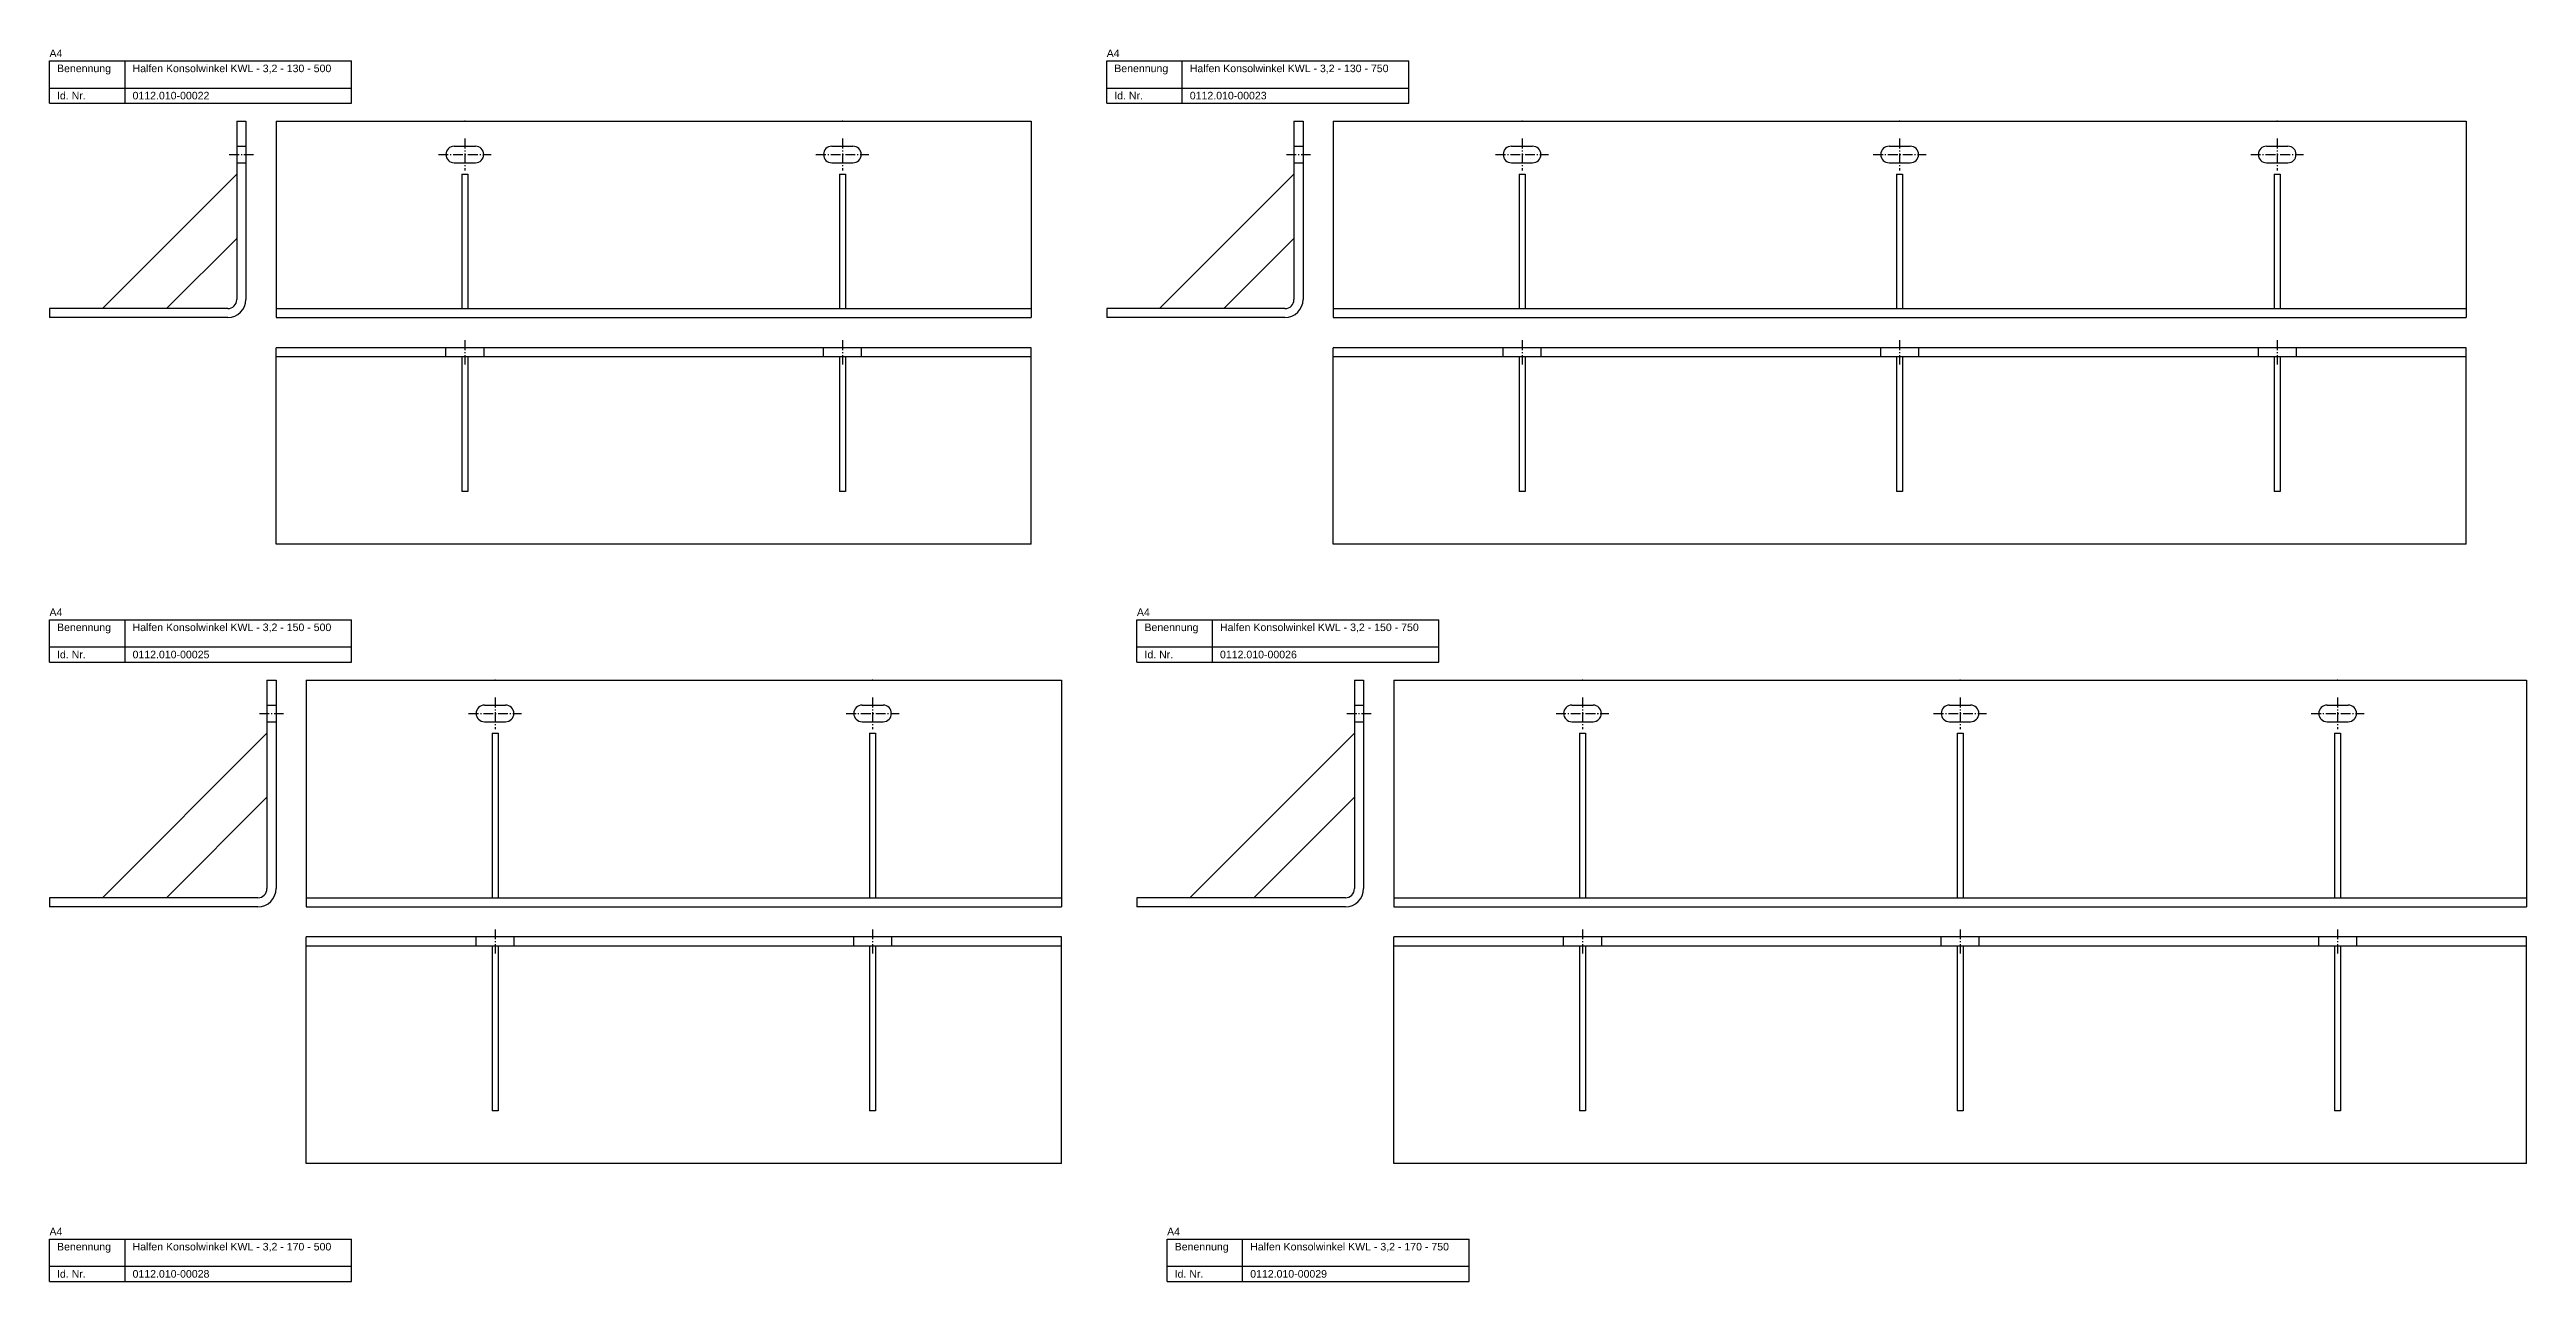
# Model space of a CAD drawing. Header units: millimetres. Extents: x 3683 to 6843, y -2519 to 868.
# Drawn here: x 3683 to 5323, y 53 to 868 of the extents above; entities that cross this region are included whole.
import ezdxf

# ---------------------------------------------------------------- set-up
doc = ezdxf.new("R2010")
doc.units = ezdxf.units.MM
doc.linetypes.add('MITTELLINIE', pattern=[0.977, 0.65, -0.13, 0.067, -0.13])
doc.linetypes.add('VERDECKT', pattern=[9.525, 6.35, -3.175])
doc.layers.add('HALFEN-KONSOLANKER', color=2, linetype='CONTINUOUS')
doc.styles.add('ARIAL50', font='ARIAL.TTF', dxfattribs={"height": 5})

msp = doc.modelspace()

# ---------------------------------------------------------------- linework, layer by layer
at = {"layer": 'HALFEN-KONSOLANKER'}
for p, q in [((3683.1, 860.8), (3883.1, 860.8)), ((3683.1, 832.8), (3683.1, 860.8)), ((3733.1, 832.8), (3733.1, 860.8)), ((3883.1, 832.8), (3883.1, 860.8)), ((4383.1, 860.8), (4583.1, 860.8)), ((4383.1, 832.8), (4383.1, 860.8)), ((4433.1, 832.8), (4433.1, 860.8)), ((4583.1, 832.8), (4583.1, 860.8)), ((3683.1, 842.8), (3883.1, 842.8)), ((4383.1, 842.8), (4583.1, 842.8)), ((3683.1, 832.8), (3883.1, 832.8)), ((3807.1, 820.8), (3807.1, 702.8)), ((3807.1, 820.8), (3813.1, 820.8)), ((3813.1, 820.8), (3813.1, 702.8)), ((3833.1, 820.8), (4333.1, 820.8)), ((3833.1, 820.8), (3833.1, 690.8)), ((4333.1, 820.8), (4333.1, 690.8)), ((4383.1, 832.8), (4583.1, 832.8)), ((4507.1, 820.8), (4507.1, 702.8)), ((4507.1, 820.8), (4513.1, 820.8)), ((4513.1, 820.8), (4513.1, 702.8)), ((4533.1, 820.8), (5283.1, 820.8)), ((4533.1, 820.8), (4533.1, 690.8)), ((5283.1, 820.8), (5283.1, 690.8)), ((3951.1, 804.3), (3965.1, 804.3)), ((4201.1, 804.3), (4215.1, 804.3)), ((4651.1, 804.3), (4665.1, 804.3)), ((4901.1, 804.3), (4915.1, 804.3)), ((5151.1, 804.3), (5165.1, 804.3)), ((3951.1, 793.3), (3965.1, 793.3)), ((4201.1, 793.3), (4215.1, 793.3)), ((4651.1, 793.3), (4665.1, 793.3)), ((4901.1, 793.3), (4915.1, 793.3)), ((5151.1, 793.3), (5165.1, 793.3)), ((3807.1, 785.8), (3718.1, 696.8)), ((3956.1, 785.8), (3956.1, 696.8)), ((3956.1, 785.8), (3960.1, 785.8)), ((3960.1, 785.8), (3960.1, 696.8)), ((4206.1, 785.8), (4206.1, 696.8)), ((4206.1, 785.8), (4210.1, 785.8)), ((4210.1, 785.8), (4210.1, 696.8)), ((4507.1, 785.8), (4418.1, 696.8)), ((4656.1, 785.8), (4656.1, 696.8)), ((4656.1, 785.8), (4660.1, 785.8)), ((4660.1, 785.8), (4660.1, 696.8)), ((4906.1, 785.8), (4906.1, 696.8)), ((4906.1, 785.8), (4910.1, 785.8)), ((4910.1, 785.8), (4910.1, 696.8)), ((5156.1, 785.8), (5156.1, 696.8)), ((5156.1, 785.8), (5160.1, 785.8)), ((5160.1, 785.8), (5160.1, 696.8)), ((3807.1, 743.3), (3760.6, 696.8)), ((4507.1, 743.3), (4460.6, 696.8)), ((3801.1, 696.8), (3683.1, 696.8)), ((3683.1, 696.8), (3683.1, 690.8)), ((3801.1, 690.8), (3683.1, 690.8)), ((3833.1, 696.8), (4333.1, 696.8)), ((3833.1, 690.8), (4333.1, 690.8)), ((4501.1, 696.8), (4383.1, 696.8)), ((4383.1, 696.8), (4383.1, 690.8)), ((4501.1, 690.8), (4383.1, 690.8)), ((4533.1, 696.8), (5283.1, 696.8)), ((4533.1, 690.8), (5283.1, 690.8)), ((4333.1, 670.8), (3833.1, 670.8)), ((3833.1, 540.8), (3833.1, 670.8)), ((4333.1, 664.8), (3833.1, 664.8)), ((3956.1, 664.8), (3956.1, 575.8)), ((3960.1, 664.8), (3960.1, 575.8)), ((4206.1, 664.8), (4206.1, 575.8)), ((4210.1, 664.8), (4210.1, 575.8)), ((4333.1, 540.8), (4333.1, 670.8)), ((5283.1, 670.8), (4533.1, 670.8)), ((4533.1, 540.8), (4533.1, 670.8)), ((5283.1, 664.8), (4533.1, 664.8)), ((4656.1, 664.8), (4656.1, 575.8)), ((4660.1, 664.8), (4660.1, 575.8)), ((4906.1, 664.8), (4906.1, 575.8)), ((4910.1, 664.8), (4910.1, 575.8)), ((5156.1, 664.8), (5156.1, 575.8)), ((5160.1, 664.8), (5160.1, 575.8)), ((5283.1, 540.8), (5283.1, 670.8)), ((3960.1, 575.8), (3956.1, 575.8)), ((4210.1, 575.8), (4206.1, 575.8)), ((4660.1, 575.8), (4656.1, 575.8)), ((4910.1, 575.8), (4906.1, 575.8)), ((5160.1, 575.8), (5156.1, 575.8)), ((4333.1, 540.8), (3833.1, 540.8)), ((5283.1, 540.8), (4533.1, 540.8)), ((3683.1, 490.8), (3883.1, 490.8)), ((3683.1, 462.8), (3683.1, 490.8)), ((3733.1, 462.8), (3733.1, 490.8)), ((3883.1, 462.8), (3883.1, 490.8)), ((4403.1, 490.8), (4603.1, 490.8)), ((4403.1, 462.8), (4403.1, 490.8)), ((4453.1, 462.8), (4453.1, 490.8)), ((4603.1, 462.8), (4603.1, 490.8)), ((3683.1, 472.8), (3883.1, 472.8)), ((3683.1, 462.8), (3883.1, 462.8)), ((4403.1, 472.8), (4603.1, 472.8)), ((4403.1, 462.8), (4603.1, 462.8)), ((3827.1, 450.8), (3827.1, 312.8)), ((3827.1, 450.8), (3833.1, 450.8)), ((3833.1, 450.8), (3833.1, 312.8)), ((3853.1, 450.8), (4353.1, 450.8)), ((3853.1, 450.8), (3853.1, 300.8)), ((4353.1, 450.8), (4353.1, 300.8)), ((4547.1, 450.8), (4547.1, 312.8)), ((4547.1, 450.8), (4553.1, 450.8)), ((4553.1, 450.8), (4553.1, 312.8)), ((4573.1, 450.8), (5323.1, 450.8)), ((4573.1, 450.8), (4573.1, 300.8)), ((5323.1, 450.8), (5323.1, 300.8)), ((3971.1, 434.3), (3985.1, 434.3)), ((4221.1, 434.3), (4235.1, 434.3)), ((4691.1, 434.3), (4705.1, 434.3)), ((4941.1, 434.3), (4955.1, 434.3)), ((5191.1, 434.3), (5205.1, 434.3)), ((3827.1, 415.8), (3718.1, 306.8)), ((3971.1, 423.3), (3985.1, 423.3)), ((3976.1, 415.8), (3976.1, 306.8)), ((3976.1, 415.8), (3980.1, 415.8)), ((3980.1, 415.8), (3980.1, 306.8)), ((4221.1, 423.3), (4235.1, 423.3)), ((4226.1, 415.8), (4230.1, 415.8)), ((4226.1, 415.8), (4226.1, 306.8)), ((4230.1, 415.8), (4230.1, 306.8)), ((4547.1, 415.8), (4438.1, 306.8)), ((4691.1, 423.3), (4705.1, 423.3)), ((4696.1, 415.8), (4696.1, 306.8)), ((4696.1, 415.8), (4700.1, 415.8)), ((4700.1, 415.8), (4700.1, 306.8)), ((4941.1, 423.3), (4955.1, 423.3)), ((4946.1, 415.8), (4946.1, 306.8)), ((4946.1, 415.8), (4950.1, 415.8)), ((4950.1, 415.8), (4950.1, 306.8)), ((5191.1, 423.3), (5205.1, 423.3)), ((5196.1, 415.8), (5196.1, 306.8)), ((5196.1, 415.8), (5200.1, 415.8)), ((5200.1, 415.8), (5200.1, 306.8)), ((3827.1, 373.3), (3760.6, 306.8)), ((4547.1, 373.3), (4480.6, 306.8)), ((3821.1, 306.8), (3683.1, 306.8)), ((3683.1, 306.8), (3683.1, 300.8)), ((3821.1, 300.8), (3683.1, 300.8)), ((3853.1, 306.8), (4353.1, 306.8)), ((3853.1, 300.8), (4353.1, 300.8)), ((4541.1, 306.8), (4403.1, 306.8)), ((4403.1, 306.8), (4403.1, 300.8)), ((4541.1, 300.8), (4403.1, 300.8)), ((4573.1, 306.8), (5323.1, 306.8)), ((4573.1, 300.8), (5323.1, 300.8)), ((4353.1, 280.8), (3853.1, 280.8)), ((3853.1, 130.8), (3853.1, 280.8)), ((4353.1, 130.8), (4353.1, 280.8)), ((5323.1, 280.8), (4573.1, 280.8)), ((4573.1, 130.8), (4573.1, 280.8)), ((5323.1, 130.8), (5323.1, 280.8)), ((4353.1, 274.8), (3853.1, 274.8)), ((3976.1, 274.8), (3976.1, 165.8)), ((3980.1, 274.8), (3980.1, 165.8)), ((4226.1, 274.8), (4226.1, 165.8)), ((4230.1, 274.8), (4230.1, 165.8)), ((5323.1, 274.8), (4573.1, 274.8)), ((4696.1, 274.8), (4696.1, 165.8)), ((4700.1, 274.8), (4700.1, 165.8)), ((4946.1, 274.8), (4946.1, 165.8)), ((4950.1, 274.8), (4950.1, 165.8)), ((5196.1, 274.8), (5196.1, 165.8)), ((5200.1, 274.8), (5200.1, 165.8)), ((3980.1, 165.8), (3976.1, 165.8)), ((4230.1, 165.8), (4226.1, 165.8)), ((4700.1, 165.8), (4696.1, 165.8)), ((4950.1, 165.8), (4946.1, 165.8)), ((5200.1, 165.8), (5196.1, 165.8)), ((4353.1, 130.8), (3853.1, 130.8)), ((5323.1, 130.8), (4573.1, 130.8)), ((3683.1, 80.8), (3883.1, 80.8)), ((3683.1, 52.8), (3683.1, 80.8)), ((3733.1, 52.8), (3733.1, 80.8)), ((3883.1, 52.8), (3883.1, 80.8)), ((4423.1, 80.8), (4623.1, 80.8)), ((4423.1, 52.8), (4423.1, 80.8)), ((4473.1, 52.8), (4473.1, 80.8)), ((4623.1, 52.8), (4623.1, 80.8)), ((3683.1, 62.8), (3883.1, 62.8)), ((3683.1, 52.8), (3883.1, 52.8)), ((4423.1, 62.8), (4623.1, 62.8)), ((4423.1, 52.8), (4623.1, 52.8))]:
    msp.add_line(p, q, dxfattribs=at)
at = {"layer": 'HALFEN-KONSOLANKER', "color": 1, "linetype": 'VERDECKT'}
for p, q in [((3807.1, 804.3), (3813.1, 804.3)), ((4507.1, 804.3), (4513.1, 804.3)), ((3807.1, 793.3), (3813.1, 793.3)), ((4507.1, 793.3), (4513.1, 793.3)), ((3945.6, 664.8), (3945.6, 670.8)), ((3970.6, 670.8), (3970.6, 664.8)), ((4195.6, 664.8), (4195.6, 670.8)), ((4220.6, 670.8), (4220.6, 664.8)), ((4645.6, 664.8), (4645.6, 670.8)), ((4670.6, 670.8), (4670.6, 664.8)), ((4895.6, 664.8), (4895.6, 670.8)), ((4920.6, 670.8), (4920.6, 664.8)), ((5145.6, 664.8), (5145.6, 670.8)), ((5170.6, 670.8), (5170.6, 664.8)), ((3827.1, 434.3), (3833.1, 434.3)), ((4547.1, 434.3), (4553.1, 434.3)), ((3827.1, 423.3), (3833.1, 423.3)), ((4547.1, 423.3), (4553.1, 423.3)), ((3965.6, 274.8), (3965.6, 280.8)), ((3990.6, 280.8), (3990.6, 274.8)), ((4215.6, 274.8), (4215.6, 280.8)), ((4240.6, 280.8), (4240.6, 274.8)), ((4685.6, 274.8), (4685.6, 280.8)), ((4710.6, 280.8), (4710.6, 274.8)), ((4935.6, 274.8), (4935.6, 280.8)), ((4960.6, 280.8), (4960.6, 274.8)), ((5185.6, 274.8), (5185.6, 280.8)), ((5210.6, 280.8), (5210.6, 274.8))]:
    msp.add_line(p, q, dxfattribs=at)
at = {"layer": 'HALFEN-KONSOLANKER', "color": 1, "linetype": 'MITTELLINIE', "ltscale": 10}
for p, q in [((3958.1, 809.3), (3958.1, 788.3)), ((4208.1, 809.3), (4208.1, 788.3)), ((4658.1, 809.3), (4658.1, 788.3)), ((4908.1, 809.3), (4908.1, 788.3)), ((5158.1, 809.3), (5158.1, 788.3)), ((3802.1, 798.8), (3818.1, 798.8)), ((3940.6, 798.8), (3975.6, 798.8)), ((4190.6, 798.8), (4225.6, 798.8)), ((4502.1, 798.8), (4518.1, 798.8)), ((4640.6, 798.8), (4675.6, 798.8)), ((4890.6, 798.8), (4925.6, 798.8)), ((5140.6, 798.8), (5175.6, 798.8)), ((3958.1, 675.8), (3958.1, 659.8)), ((4208.1, 675.8), (4208.1, 659.8)), ((4658.1, 675.8), (4658.1, 659.8)), ((4908.1, 675.8), (4908.1, 659.8)), ((5158.1, 675.8), (5158.1, 659.8)), ((3822.1, 428.8), (3838.1, 428.8)), ((3960.6, 428.8), (3995.6, 428.8)), ((3978.1, 439.3), (3978.1, 418.3)), ((4210.6, 428.8), (4245.6, 428.8)), ((4228.1, 439.3), (4228.1, 418.3)), ((4542.1, 428.8), (4558.1, 428.8)), ((4680.6, 428.8), (4715.6, 428.8)), ((4698.1, 439.3), (4698.1, 418.3)), ((4930.6, 428.8), (4965.6, 428.8)), ((4948.1, 439.3), (4948.1, 418.3)), ((5180.6, 428.8), (5215.6, 428.8)), ((5198.1, 439.3), (5198.1, 418.3)), ((3978.1, 285.8), (3978.1, 269.8)), ((4228.1, 285.8), (4228.1, 269.8)), ((4698.1, 285.8), (4698.1, 269.8)), ((4948.1, 285.8), (4948.1, 269.8)), ((5198.1, 285.8), (5198.1, 269.8))]:
    msp.add_line(p, q, dxfattribs=at)
at = {"layer": 'HALFEN-KONSOLANKER'}
for centre, radius, start, end in [((3951.1, 798.8), 5.5, 90, 270), ((3965.1, 798.8), 5.5, 270, 90), ((4201.1, 798.8), 5.5, 90, 270), ((4215.1, 798.8), 5.5, 270, 90), ((4651.1, 798.8), 5.5, 90, 270), ((4665.1, 798.8), 5.5, 270, 90), ((4901.1, 798.8), 5.5, 90, 270), ((4915.1, 798.8), 5.5, 270, 90), ((5151.1, 798.8), 5.5, 90, 270), ((5165.1, 798.8), 5.5, 270, 90), ((3801.1, 702.8), 12, 270, 0), ((3801.1, 702.8), 6, 270, 0), ((4501.1, 702.8), 6, 270, 0), ((4501.1, 702.8), 12, 270, 0), ((3971.1, 428.8), 5.5, 90, 270), ((3985.1, 428.8), 5.5, 270, 90), ((4221.1, 428.8), 5.5, 90, 270), ((4235.1, 428.8), 5.5, 270, 90), ((4691.1, 428.8), 5.5, 90, 270), ((4705.1, 428.8), 5.5, 270, 90), ((4941.1, 428.8), 5.5, 90, 270), ((4955.1, 428.8), 5.5, 270, 90), ((5191.1, 428.8), 5.5, 90, 270), ((5205.1, 428.8), 5.5, 270, 90), ((3821.1, 312.8), 12, 270, 0), ((3821.1, 312.8), 6, 270, 0), ((4541.1, 312.8), 6, 270, 0), ((4541.1, 312.8), 12, 270, 0)]:
    msp.add_arc(centre, radius, start, end, dxfattribs=at)
for p in [(3958.1, 820.8), (3958.1, 820.8), (4208.1, 820.8), (4208.1, 820.8), (4658.1, 820.8), (4658.1, 820.8), (4908.1, 820.8), (4908.1, 820.8), (5158.1, 820.8), (5158.1, 820.8), (3978.1, 450.8), (3978.1, 450.8), (4228.1, 450.8), (4228.1, 450.8), (4698.1, 450.8), (4698.1, 450.8), (4948.1, 450.8), (4948.1, 450.8), (5198.1, 450.8), (5198.1, 450.8)]:
    msp.add_point(p, dxfattribs=at)

# ---------------------------------------------------------------- texts
at = {"layer": 'HALFEN-KONSOLANKER', "style": 'ARIAL50'}
for s, p in [('A4', (3683.1, 863.3)), ('Benennung', (3688.1, 853.3)), ('Halfen Konsolwinkel KWL - 3,2 - 130 - 500', (3738.1, 853.3)), ('A4', (4383.1, 863.3)), ('Benennung', (4388.1, 853.3)), ('Halfen Konsolwinkel KWL - 3,2 - 130 - 750', (4438.1, 853.3)), ('Id. Nr.', (3688.1, 835.3)), ('0112.010-00022', (3738.1, 835.3)), ('Id. Nr.', (4388.1, 835.3)), ('0112.010-00023', (4438.1, 835.3)), ('A4', (3683.1, 493.3)), ('A4', (4403.1, 493.3)), ('Benennung', (3688.1, 483.3)), ('Halfen Konsolwinkel KWL - 3,2 - 150 - 500', (3738.1, 483.3)), ('Benennung', (4408.1, 483.3)), ('Halfen Konsolwinkel KWL - 3,2 - 150 - 750', (4458.1, 483.3)), ('Id. Nr.', (3688.1, 465.3)), ('0112.010-00025', (3738.1, 465.3)), ('Id. Nr.', (4408.1, 465.3)), ('0112.010-00026', (4458.1, 465.3)), ('A4', (3683.1, 83.3)), ('A4', (4423.1, 83.3)), ('Benennung', (3688.1, 73.3)), ('Halfen Konsolwinkel KWL - 3,2 - 170 - 500', (3738.1, 73.3)), ('Benennung', (4428.1, 73.3)), ('Halfen Konsolwinkel KWL - 3,2 - 170 - 750', (4478.1, 73.3)), ('Id. Nr.', (3688.1, 55.3)), ('0112.010-00028', (3738.1, 55.3)), ('Id. Nr.', (4428.1, 55.3)), ('0112.010-00029', (4478.1, 55.3))]:
    msp.add_text(s, height=5, dxfattribs=at).set_placement(p)

doc.saveas('drawing.dxf')
